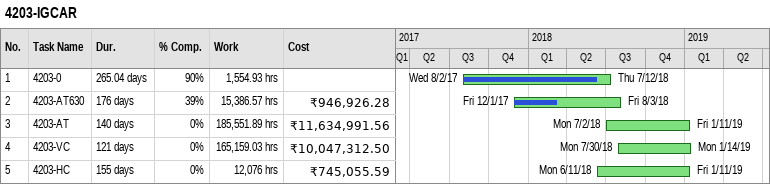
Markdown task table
4203-IGCAR

| ID | Task | Duration | Start | Finish | % complete | Work (h) | Cost (₹) |
|---|---|---|---|---|---|---|---|
| 1 | 4203-0 | 265.04d | 2017-08-02 | 2018-07-12 | 90 | 1554.93 |  |
| 2 | 4203-AT630 | 176d | 2017-12-01 | 2018-08-03 | 39 | 15386.57 | 946926.28 |
| 3 | 4203-AT | 140d | 2018-07-02 | 2019-01-11 | 0 | 185551.89 | 11634991.56 |
| 4 | 4203-VC | 121d | 2018-07-30 | 2019-01-14 | 0 | 165159.03 | 10047312.50 |
| 5 | 4203-HC | 155d | 2018-06-11 | 2019-01-11 | 0 | 12076 | 745055.59 |
